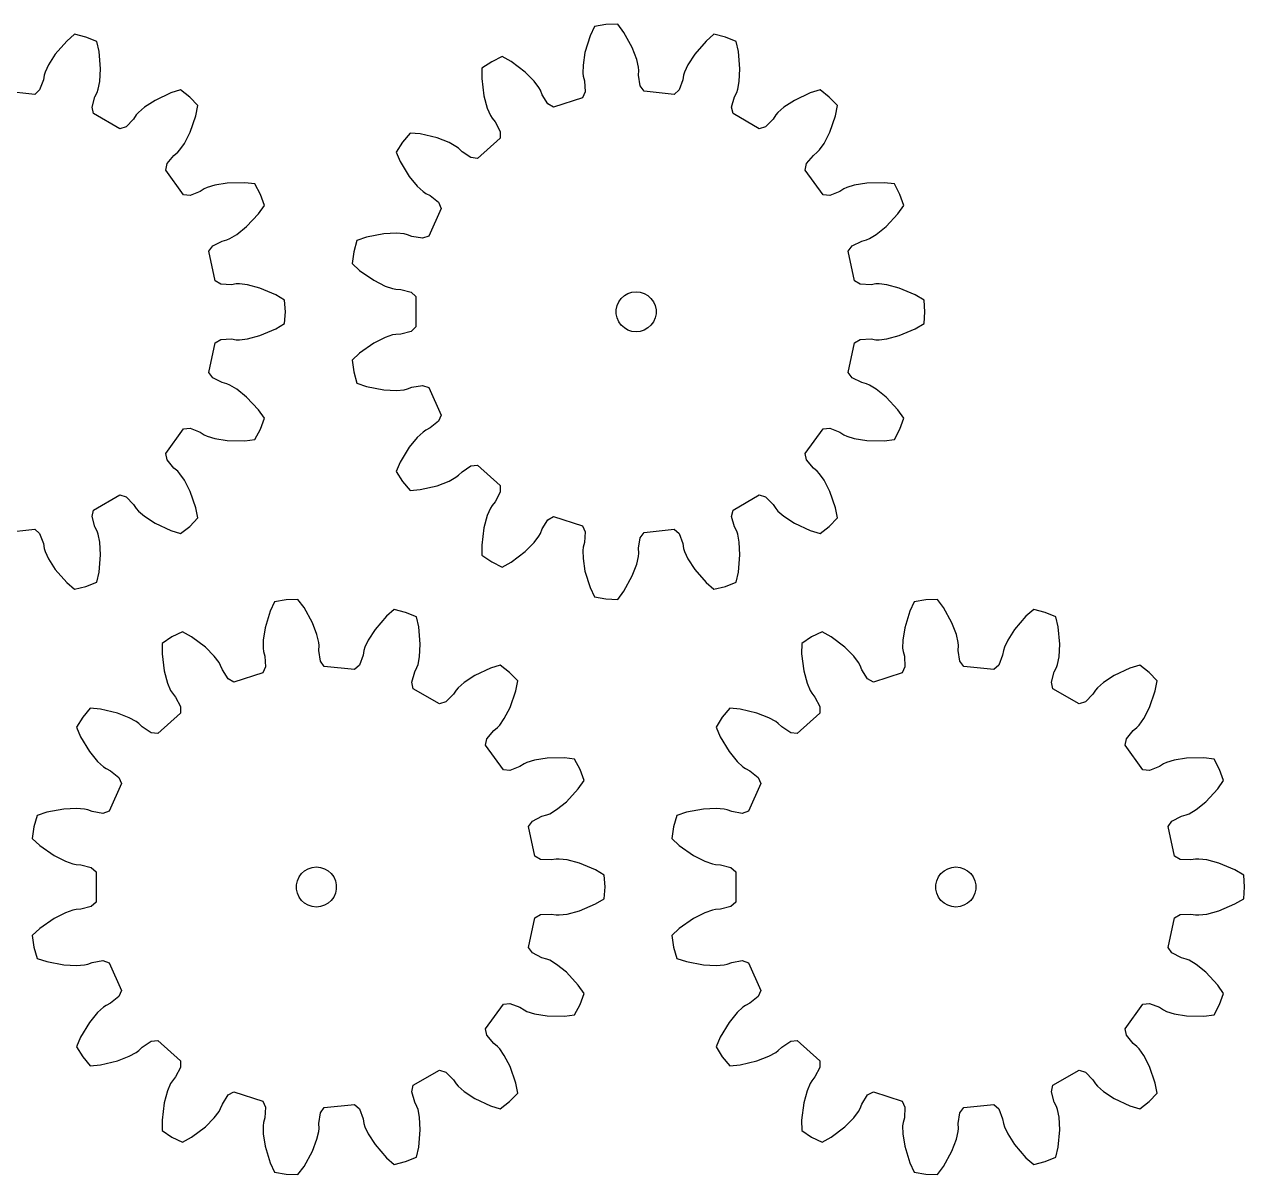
# Model space of a CAD drawing. Extents: x 0 to 187, y 0 to 216.
# Drawn here: x 95.3 to 186.8, y 0 to 86.2 of the extents above; entities that cross this region are included whole.
import ezdxf

# ---------------------------------------------------------------- set-up
doc = ezdxf.new("R2010")
doc.units = 0

msp = doc.modelspace()

# ---------------------------------------------------------------- linework, layer by layer
for p, q in [((138.014, 86.045), (137.69, 85.347)), ((138.882, 86.198), (138.014, 86.045)), ((139.762, 86.229), (138.882, 86.198)), ((140.225, 85.613), (139.762, 86.229)), ((99.038, 85.471), (98.458, 84.964)), ((99.893, 85.257), (99.038, 85.471)), ((100.71, 84.927), (99.893, 85.257)), ((137.69, 85.347), (137.312, 84.101)), ((140.853, 84.473), (140.225, 85.613)), ((146.978, 85.471), (146.398, 84.964)), ((147.833, 85.257), (146.978, 85.471)), ((148.65, 84.927), (147.833, 85.257)), ((98.458, 84.964), (97.606, 83.98)), ((100.882, 84.177), (100.71, 84.927)), ((100.993, 82.879), (100.882, 84.177)), ((141.192, 83.586), (140.853, 84.473)), ((146.398, 84.964), (145.546, 83.98)), ((148.822, 84.177), (148.65, 84.927)), ((148.932, 82.879), (148.822, 84.177)), ((97.606, 83.98), (97.09, 83.183)), ((130.322, 83.417), (129.591, 82.924)), ((131.114, 83.803), (130.322, 83.417)), ((131.786, 83.428), (131.114, 83.803)), ((132.825, 82.643), (131.786, 83.428)), ((137.312, 84.101), (137.165, 83.163)), ((141.325, 83.005), (141.192, 83.586)), ((145.546, 83.98), (145.03, 83.183)), ((96.769, 82.409), (96.712, 82.047)), ((96.84, 82.642), (96.769, 82.409)), ((97.09, 83.183), (96.84, 82.642)), ((100.941, 81.932), (100.993, 82.879)), ((129.591, 82.924), (129.579, 82.154)), ((133.494, 81.97), (132.825, 82.643)), ((137.165, 83.163), (137.156, 82.567)), ((137.156, 82.567), (137.186, 82.325)), ((137.186, 82.325), (137.282, 81.972)), ((141.345, 82.763), (141.325, 83.005)), ((141.325, 82.397), (141.345, 82.763)), ((141.444, 81.604), (141.325, 82.397)), ((144.709, 82.409), (144.652, 82.047)), ((144.779, 82.642), (144.709, 82.409)), ((145.03, 83.183), (144.779, 82.642)), ((148.881, 81.932), (148.932, 82.879)), ((96.712, 82.047), (96.431, 81.297)), ((100.826, 81.347), (100.941, 81.932)), ((129.579, 82.154), (129.741, 80.862)), ((133.852, 81.493), (133.494, 81.97)), ((133.97, 81.28), (133.852, 81.493)), ((137.282, 81.972), (137.33, 81.172)), ((141.737, 81.202), (141.444, 81.604)), ((144.652, 82.047), (144.371, 81.297)), ((148.766, 81.347), (148.881, 81.932)), ((96.062, 80.964), (93.797, 81.202)), ((96.431, 81.297), (96.062, 80.964)), ((100.366, 80.018), (100.579, 80.791)), ((100.579, 80.791), (100.746, 81.117)), ((100.746, 81.117), (100.826, 81.347)), ((105.078, 80.52), (104.284, 80.002)), ((106.257, 81.073), (105.078, 80.52)), ((106.993, 81.3), (106.257, 81.073)), ((107.688, 80.757), (106.993, 81.3)), ((108.3, 80.123), (107.688, 80.757)), ((129.741, 80.862), (129.988, 79.946)), ((134.1, 80.938), (133.97, 81.28)), ((134.531, 80.262), (134.1, 80.938)), ((137.128, 80.718), (134.962, 80.014)), ((137.33, 81.172), (137.128, 80.718)), ((144.001, 80.964), (141.737, 81.202)), ((144.371, 81.297), (144.001, 80.964)), ((148.305, 80.018), (148.519, 80.791)), ((148.519, 80.791), (148.686, 81.117)), ((148.686, 81.117), (148.766, 81.347)), ((153.018, 80.52), (152.223, 80.002)), ((154.197, 81.073), (153.018, 80.52)), ((154.933, 81.3), (154.197, 81.073)), ((155.628, 80.757), (154.933, 81.3)), ((156.24, 80.123), (155.628, 80.757)), ((100.469, 79.532), (100.366, 80.018)), ((103.834, 79.61), (103.675, 79.426)), ((104.284, 80.002), (103.834, 79.61)), ((108.151, 79.368), (108.3, 80.123)), ((129.988, 79.946), (130.222, 79.398)), ((134.962, 80.014), (134.531, 80.262)), ((148.409, 79.532), (148.305, 80.018)), ((151.774, 79.61), (151.615, 79.426)), ((152.223, 80.002), (151.774, 79.61)), ((156.091, 79.368), (156.24, 80.123)), ((102.441, 78.394), (100.469, 79.532)), ((103.476, 79.118), (102.914, 78.547)), ((103.675, 79.426), (103.476, 79.118)), ((107.725, 78.137), (108.151, 79.368)), ((130.222, 79.398), (130.348, 79.189)), ((130.348, 79.189), (130.579, 78.905)), ((130.579, 78.905), (130.949, 78.194)), ((150.381, 78.394), (148.409, 79.532)), ((151.416, 79.118), (150.854, 78.547)), ((151.615, 79.426), (151.416, 79.118)), ((155.665, 78.137), (156.091, 79.368)), ((102.914, 78.547), (102.441, 78.394)), ((107.292, 77.293), (107.725, 78.137)), ((124.199, 78.069), (123.633, 77.394)), ((124.966, 78.001), (124.199, 78.069)), ((126.234, 77.705), (124.966, 78.001)), ((130.949, 78.194), (130.948, 77.697)), ((150.854, 78.547), (150.381, 78.394)), ((155.232, 77.293), (155.665, 78.137)), ((106.949, 76.805), (107.292, 77.293)), ((123.633, 77.394), (123.166, 76.647)), ((127.12, 77.363), (126.234, 77.705)), ((127.641, 77.073), (127.12, 77.363)), ((127.835, 76.926), (127.641, 77.073)), ((128.093, 76.667), (127.835, 76.926)), ((130.948, 77.697), (129.256, 76.173)), ((154.889, 76.805), (155.232, 77.293)), ((105.988, 75.779), (106.498, 76.397)), ((106.498, 76.397), (106.783, 76.627)), ((106.783, 76.627), (106.949, 76.805)), ((123.166, 76.647), (123.468, 75.939)), ((123.468, 75.939), (124.141, 74.824)), ((128.762, 76.225), (128.093, 76.667)), ((129.256, 76.173), (128.762, 76.225)), ((153.928, 75.779), (154.438, 76.397)), ((154.438, 76.397), (154.723, 76.627)), ((154.723, 76.627), (154.889, 76.805)), ((105.886, 75.293), (105.988, 75.779)), ((107.224, 73.45), (105.886, 75.293)), ((153.825, 75.293), (153.928, 75.779)), ((155.164, 73.45), (153.825, 75.293)), ((109.561, 74.17), (108.991, 73.995)), ((110.498, 74.32), (109.561, 74.17)), ((111.8, 74.346), (110.498, 74.32)), ((112.564, 74.254), (111.8, 74.346)), ((112.978, 73.476), (112.564, 74.254)), ((124.141, 74.824), (124.74, 74.088)), ((157.501, 74.17), (156.931, 73.995)), ((158.438, 74.32), (157.501, 74.17)), ((159.74, 74.346), (158.438, 74.32)), ((160.504, 74.254), (159.74, 74.346)), ((160.918, 73.476), (160.504, 74.254)), ((107.718, 73.398), (107.224, 73.45)), ((108.464, 73.691), (107.718, 73.398)), ((108.771, 73.891), (108.464, 73.691)), ((108.991, 73.995), (108.771, 73.891)), ((113.28, 72.648), (112.978, 73.476)), ((124.74, 74.088), (125.177, 73.682)), ((125.177, 73.682), (125.377, 73.543)), ((125.377, 73.543), (125.703, 73.377)), ((125.703, 73.377), (126.33, 72.878)), ((155.658, 73.398), (155.164, 73.45)), ((156.404, 73.691), (155.658, 73.398)), ((156.711, 73.891), (156.404, 73.691)), ((156.931, 73.995), (156.711, 73.891)), ((161.219, 72.648), (160.918, 73.476)), ((112.836, 72.018), (113.28, 72.648)), ((126.532, 72.424), (125.606, 70.344)), ((126.33, 72.878), (126.532, 72.424)), ((160.776, 72.018), (161.219, 72.648)), ((111.947, 71.067), (112.836, 72.018)), ((159.886, 71.067), (160.776, 72.018)), ((110.696, 70.165), (111.208, 70.471)), ((111.208, 70.471), (111.947, 71.067)), ((122.222, 70.514), (120.944, 70.268)), ((123.17, 70.562), (122.222, 70.514)), ((123.764, 70.509), (123.17, 70.562)), ((124.001, 70.453), (123.764, 70.509)), ((124.343, 70.321), (124.001, 70.453)), ((158.636, 70.165), (159.148, 70.471)), ((159.148, 70.471), (159.886, 71.067)), ((109.109, 69.216), (109.401, 69.619)), ((109.401, 69.619), (110.118, 69.977)), ((110.118, 69.977), (110.472, 70.071)), ((110.472, 70.071), (110.696, 70.165)), ((120.215, 70.019), (119.972, 69.172)), ((120.944, 70.268), (120.215, 70.019)), ((125.133, 70.19), (124.343, 70.321)), ((125.606, 70.344), (125.133, 70.19)), ((157.049, 69.216), (157.341, 69.619)), ((157.341, 69.619), (158.058, 69.977)), ((158.058, 69.977), (158.412, 70.071)), ((158.412, 70.071), (158.636, 70.165)), ((109.583, 66.989), (109.109, 69.216)), ((119.972, 69.172), (119.849, 68.299)), ((157.522, 66.989), (157.049, 69.216)), ((119.849, 68.299), (120.414, 67.775)), ((120.414, 67.775), (121.482, 67.031)), ((110.013, 66.74), (109.583, 66.989)), ((121.482, 67.031), (122.328, 66.602)), ((157.953, 66.74), (157.522, 66.989)), ((110.813, 66.705), (110.013, 66.74)), ((111.175, 66.763), (110.813, 66.705)), ((111.418, 66.768), (111.175, 66.763)), ((112.01, 66.696), (111.418, 66.768)), ((112.927, 66.452), (112.01, 66.696)), ((114.127, 65.946), (112.927, 66.452)), ((114.788, 65.551), (114.127, 65.946)), ((122.328, 66.602), (122.892, 66.409)), ((122.892, 66.409), (123.131, 66.363)), ((123.131, 66.363), (123.497, 66.344)), ((123.497, 66.344), (124.273, 66.143)), ((124.273, 66.143), (124.642, 65.81)), ((140.029, 65.675), (140.262, 65.885)), ((140.262, 65.885), (140.534, 66.042)), ((140.534, 66.042), (140.832, 66.139)), ((140.832, 66.139), (141.144, 66.172)), ((141.144, 66.172), (141.456, 66.139)), ((141.456, 66.139), (141.754, 66.042)), ((141.754, 66.042), (142.026, 65.885)), ((142.026, 65.885), (142.259, 65.675)), ((158.753, 66.705), (157.953, 66.74)), ((159.115, 66.763), (158.753, 66.705)), ((159.358, 66.768), (159.115, 66.763)), ((159.95, 66.696), (159.358, 66.768)), ((160.867, 66.452), (159.95, 66.696)), ((162.067, 65.946), (160.867, 66.452)), ((162.728, 65.551), (162.067, 65.946)), ((114.849, 64.672), (114.788, 65.551)), ((124.642, 65.81), (124.642, 63.533)), ((139.652, 64.829), (139.718, 65.135)), ((139.718, 65.135), (139.845, 65.422)), ((139.845, 65.422), (140.029, 65.675)), ((142.259, 65.675), (142.443, 65.422)), ((142.443, 65.422), (142.571, 65.135)), ((142.571, 65.135), (142.636, 64.829)), ((162.789, 64.672), (162.728, 65.551)), ((114.788, 63.793), (114.849, 64.672)), ((139.652, 64.515), (139.652, 64.829)), ((139.718, 64.208), (139.652, 64.515)), ((139.845, 63.922), (139.718, 64.208)), ((142.571, 64.208), (142.443, 63.922)), ((142.636, 64.515), (142.571, 64.208)), ((142.636, 64.829), (142.636, 64.515)), ((162.728, 63.793), (162.789, 64.672)), ((112.927, 62.891), (114.127, 63.397)), ((114.127, 63.397), (114.788, 63.793)), ((124.273, 63.2), (123.497, 62.999)), ((124.642, 63.533), (124.273, 63.2)), ((140.029, 63.668), (139.845, 63.922)), ((140.262, 63.458), (140.029, 63.668)), ((140.534, 63.301), (140.262, 63.458)), ((140.832, 63.205), (140.534, 63.301)), ((141.144, 63.172), (140.832, 63.205)), ((141.456, 63.205), (141.144, 63.172)), ((141.754, 63.301), (141.456, 63.205)), ((142.026, 63.458), (141.754, 63.301)), ((142.259, 63.668), (142.026, 63.458)), ((142.443, 63.922), (142.259, 63.668)), ((160.867, 62.891), (162.067, 63.397)), ((162.067, 63.397), (162.728, 63.793)), ((109.109, 60.127), (109.583, 62.354)), ((109.583, 62.354), (110.013, 62.603)), ((110.013, 62.603), (110.813, 62.639)), ((110.813, 62.639), (111.175, 62.581)), ((111.175, 62.581), (111.418, 62.576)), ((111.418, 62.576), (112.01, 62.647)), ((112.01, 62.647), (112.927, 62.891)), ((121.482, 62.313), (120.414, 61.568)), ((122.328, 62.742), (121.482, 62.313)), ((122.892, 62.935), (122.328, 62.742)), ((123.131, 62.981), (122.892, 62.935)), ((123.497, 62.999), (123.131, 62.981)), ((157.049, 60.127), (157.522, 62.354)), ((157.522, 62.354), (157.953, 62.603)), ((157.953, 62.603), (158.753, 62.639)), ((158.753, 62.639), (159.115, 62.581)), ((159.115, 62.581), (159.358, 62.576)), ((159.358, 62.576), (159.95, 62.647)), ((159.95, 62.647), (160.867, 62.891)), ((120.414, 61.568), (119.849, 61.044)), ((119.849, 61.044), (119.972, 60.171)), ((109.401, 59.725), (109.109, 60.127)), ((110.118, 59.367), (109.401, 59.725)), ((119.972, 60.171), (120.215, 59.324)), ((157.341, 59.725), (157.049, 60.127)), ((158.058, 59.367), (157.341, 59.725)), ((110.472, 59.273), (110.118, 59.367)), ((110.696, 59.178), (110.472, 59.273)), ((111.208, 58.872), (110.696, 59.178)), ((111.947, 58.276), (111.208, 58.872)), ((120.215, 59.324), (120.944, 59.075)), ((120.944, 59.075), (122.222, 58.829)), ((122.222, 58.829), (123.17, 58.782)), ((123.17, 58.782), (123.764, 58.835)), ((123.764, 58.835), (124.001, 58.89)), ((124.001, 58.89), (124.343, 59.022)), ((124.343, 59.022), (125.133, 59.154)), ((125.133, 59.154), (125.606, 59)), ((125.606, 59), (126.532, 56.92)), ((158.412, 59.273), (158.058, 59.367)), ((158.636, 59.178), (158.412, 59.273)), ((159.148, 58.872), (158.636, 59.178)), ((159.886, 58.276), (159.148, 58.872)), ((112.836, 57.326), (111.947, 58.276)), ((160.776, 57.326), (159.886, 58.276)), ((113.28, 56.696), (112.836, 57.326)), ((126.532, 56.92), (126.33, 56.465)), ((161.219, 56.696), (160.776, 57.326)), ((105.886, 54.051), (107.224, 55.893)), ((107.224, 55.893), (107.718, 55.946)), ((107.718, 55.946), (108.464, 55.652)), ((112.564, 55.09), (112.978, 55.868)), ((112.978, 55.868), (113.28, 56.696)), ((125.377, 55.801), (125.177, 55.661)), ((125.703, 55.966), (125.377, 55.801)), ((126.33, 56.465), (125.703, 55.966)), ((153.825, 54.051), (155.164, 55.893)), ((155.164, 55.893), (155.658, 55.946)), ((155.658, 55.946), (156.404, 55.652)), ((160.504, 55.09), (160.918, 55.868)), ((160.918, 55.868), (161.219, 56.696)), ((108.464, 55.652), (108.771, 55.452)), ((108.771, 55.452), (108.991, 55.349)), ((108.991, 55.349), (109.561, 55.173)), ((109.561, 55.173), (110.498, 55.023)), ((110.498, 55.023), (111.8, 54.998)), ((111.8, 54.998), (112.564, 55.09)), ((124.74, 55.256), (124.141, 54.519)), ((125.177, 55.661), (124.74, 55.256)), ((156.404, 55.652), (156.711, 55.452)), ((156.711, 55.452), (156.931, 55.349)), ((156.931, 55.349), (157.501, 55.173)), ((157.501, 55.173), (158.438, 55.023)), ((158.438, 55.023), (159.74, 54.998)), ((159.74, 54.998), (160.504, 55.09)), ((105.988, 53.565), (105.886, 54.051)), ((124.141, 54.519), (123.468, 53.405)), ((153.928, 53.565), (153.825, 54.051)), ((106.498, 52.946), (105.988, 53.565)), ((123.468, 53.405), (123.166, 52.696)), ((128.093, 52.677), (128.762, 53.119)), ((128.762, 53.119), (129.256, 53.17)), ((129.256, 53.17), (130.948, 51.646)), ((154.438, 52.946), (153.928, 53.565)), ((106.783, 52.716), (106.498, 52.946)), ((106.949, 52.538), (106.783, 52.716)), ((107.292, 52.051), (106.949, 52.538)), ((123.166, 52.696), (123.633, 51.949)), ((127.12, 51.98), (127.641, 52.27)), ((127.641, 52.27), (127.835, 52.417)), ((127.835, 52.417), (128.093, 52.677)), ((154.723, 52.716), (154.438, 52.946)), ((154.889, 52.538), (154.723, 52.716)), ((155.232, 52.051), (154.889, 52.538)), ((107.725, 51.206), (107.292, 52.051)), ((123.633, 51.949), (124.199, 51.274)), ((124.199, 51.274), (124.966, 51.343)), ((124.966, 51.343), (126.234, 51.638)), ((126.234, 51.638), (127.12, 51.98)), ((130.948, 51.646), (130.949, 51.149)), ((155.665, 51.206), (155.232, 52.051)), ((100.469, 49.811), (102.441, 50.95)), ((102.441, 50.95), (102.914, 50.797)), ((102.914, 50.797), (103.476, 50.226)), ((108.151, 49.976), (107.725, 51.206)), ((130.579, 50.438), (130.348, 50.154)), ((130.949, 51.149), (130.579, 50.438)), ((148.409, 49.811), (150.381, 50.95)), ((150.381, 50.95), (150.854, 50.797)), ((150.854, 50.797), (151.416, 50.226)), ((156.091, 49.976), (155.665, 51.206)), ((100.366, 49.325), (100.469, 49.811)), ((103.476, 50.226), (103.675, 49.918)), ((103.675, 49.918), (103.834, 49.734)), ((103.834, 49.734), (104.284, 49.342)), ((108.3, 49.22), (108.151, 49.976)), ((129.988, 49.398), (129.741, 48.481)), ((130.222, 49.946), (129.988, 49.398)), ((130.348, 50.154), (130.222, 49.946)), ((148.305, 49.325), (148.409, 49.811)), ((151.416, 50.226), (151.615, 49.918)), ((151.615, 49.918), (151.774, 49.734)), ((151.774, 49.734), (152.223, 49.342)), ((156.24, 49.22), (156.091, 49.976)), ((100.579, 48.553), (100.366, 49.325)), ((100.746, 48.227), (100.579, 48.553)), ((104.284, 49.342), (105.078, 48.823)), ((105.078, 48.823), (106.257, 48.271)), ((106.993, 48.044), (107.688, 48.586)), ((107.688, 48.586), (108.3, 49.22)), ((129.741, 48.481), (129.579, 47.189)), ((134.1, 48.406), (134.531, 49.081)), ((134.531, 49.081), (134.962, 49.329)), ((134.962, 49.329), (137.128, 48.625)), ((137.128, 48.625), (137.33, 48.172)), ((148.519, 48.553), (148.305, 49.325)), ((148.686, 48.227), (148.519, 48.553)), ((152.223, 49.342), (153.018, 48.823)), ((153.018, 48.823), (154.197, 48.271)), ((154.933, 48.044), (155.628, 48.586)), ((155.628, 48.586), (156.24, 49.22)), ((93.797, 48.141), (96.062, 48.379)), ((96.062, 48.379), (96.431, 48.047)), ((96.431, 48.047), (96.712, 47.297)), ((100.826, 47.997), (100.746, 48.227)), ((100.941, 47.412), (100.826, 47.997)), ((106.257, 48.271), (106.993, 48.044)), ((133.494, 47.373), (133.852, 47.85)), ((133.852, 47.85), (133.97, 48.063)), ((133.97, 48.063), (134.1, 48.406)), ((137.33, 48.172), (137.282, 47.372)), ((141.325, 46.947), (141.444, 47.739)), ((141.444, 47.739), (141.737, 48.141)), ((141.737, 48.141), (144.001, 48.379)), ((144.001, 48.379), (144.371, 48.047)), ((144.371, 48.047), (144.652, 47.297)), ((148.766, 47.997), (148.686, 48.227)), ((148.881, 47.412), (148.766, 47.997)), ((154.197, 48.271), (154.933, 48.044)), ((96.712, 47.297), (96.769, 46.934)), ((96.769, 46.934), (96.84, 46.702)), ((96.84, 46.702), (97.09, 46.161)), ((100.993, 46.464), (100.941, 47.412)), ((129.579, 47.189), (129.591, 46.419)), ((131.786, 45.915), (132.825, 46.701)), ((132.825, 46.701), (133.494, 47.373)), ((137.186, 47.018), (137.156, 46.777)), ((137.156, 46.777), (137.165, 46.181)), ((137.282, 47.372), (137.186, 47.018)), ((141.345, 46.581), (141.325, 46.947)), ((144.652, 47.297), (144.709, 46.934)), ((144.709, 46.934), (144.779, 46.702)), ((144.779, 46.702), (145.03, 46.161)), ((148.932, 46.464), (148.881, 47.412)), ((97.09, 46.161), (97.606, 45.364)), ((100.882, 45.167), (100.993, 46.464)), ((129.591, 46.419), (130.322, 45.927)), ((130.322, 45.927), (131.114, 45.54)), ((131.114, 45.54), (131.786, 45.915)), ((137.165, 46.181), (137.312, 45.243)), ((140.853, 44.871), (141.192, 45.757)), ((141.192, 45.757), (141.325, 46.339)), ((141.325, 46.339), (141.345, 46.581)), ((145.03, 46.161), (145.546, 45.364)), ((148.822, 45.167), (148.932, 46.464)), ((97.606, 45.364), (98.458, 44.379)), ((100.71, 44.416), (100.882, 45.167)), ((137.312, 45.243), (137.69, 43.997)), ((140.225, 43.731), (140.853, 44.871)), ((145.546, 45.364), (146.398, 44.379)), ((148.65, 44.416), (148.822, 45.167)), ((98.458, 44.379), (99.038, 43.873)), ((99.038, 43.873), (99.893, 44.086)), ((99.893, 44.086), (100.71, 44.416)), ((137.69, 43.997), (138.014, 43.298)), ((146.398, 44.379), (146.978, 43.873)), ((146.978, 43.873), (147.833, 44.086)), ((147.833, 44.086), (148.65, 44.416)), ((114.912, 43.084), (114.044, 42.931)), ((115.792, 43.115), (114.912, 43.084)), ((116.255, 42.498), (115.792, 43.115)), ((138.014, 43.298), (138.882, 43.145)), ((138.882, 43.145), (139.762, 43.115)), ((139.762, 43.115), (140.225, 43.731)), ((162.852, 43.084), (161.984, 42.931)), ((163.732, 43.115), (162.852, 43.084)), ((164.194, 42.498), (163.732, 43.115)), ((113.72, 42.232), (113.342, 40.986)), ((114.044, 42.931), (113.72, 42.232)), ((116.883, 41.358), (116.255, 42.498)), ((123.008, 42.356), (122.428, 41.85)), ((123.863, 42.143), (123.008, 42.356)), ((124.68, 41.813), (123.863, 42.143)), ((161.66, 42.232), (161.282, 40.986)), ((161.984, 42.931), (161.66, 42.232)), ((164.823, 41.358), (164.194, 42.498)), ((170.948, 42.356), (170.368, 41.85)), ((171.803, 42.143), (170.948, 42.356)), ((172.62, 41.813), (171.803, 42.143)), ((117.222, 40.472), (116.883, 41.358)), ((122.428, 41.85), (121.576, 40.865)), ((124.852, 41.062), (124.68, 41.813)), ((165.162, 40.472), (164.823, 41.358)), ((170.368, 41.85), (169.515, 40.865)), ((172.791, 41.062), (172.62, 41.813)), ((106.352, 40.302), (105.621, 39.81)), ((107.144, 40.689), (106.352, 40.302)), ((107.817, 40.314), (107.144, 40.689)), ((108.855, 39.528), (107.817, 40.314)), ((113.342, 40.986), (113.195, 40.048)), ((117.355, 39.89), (117.222, 40.472)), ((121.576, 40.865), (121.06, 40.068)), ((124.962, 39.765), (124.852, 41.062)), ((154.292, 40.302), (153.561, 39.81)), ((155.084, 40.689), (154.292, 40.302)), ((155.756, 40.314), (155.084, 40.689)), ((156.795, 39.528), (155.756, 40.314)), ((161.282, 40.986), (161.135, 40.048)), ((165.294, 39.89), (165.162, 40.472)), ((169.515, 40.865), (169, 40.068)), ((172.902, 39.765), (172.791, 41.062)), ((105.621, 39.81), (105.609, 39.04)), ((109.524, 38.856), (108.855, 39.528)), ((113.195, 40.048), (113.186, 39.452)), ((113.186, 39.452), (113.216, 39.211)), ((117.375, 39.648), (117.355, 39.89)), ((117.355, 39.282), (117.375, 39.648)), ((120.81, 39.527), (120.739, 39.295)), ((121.06, 40.068), (120.81, 39.527)), ((124.911, 38.817), (124.962, 39.765)), ((153.561, 39.81), (153.549, 39.04)), ((157.464, 38.856), (156.795, 39.528)), ((161.135, 40.048), (161.126, 39.452)), ((161.126, 39.452), (161.156, 39.211)), ((165.315, 39.648), (165.294, 39.89)), ((165.295, 39.282), (165.315, 39.648)), ((168.749, 39.527), (168.679, 39.295)), ((169, 40.068), (168.749, 39.527)), ((172.851, 38.817), (172.902, 39.765)), ((105.609, 39.04), (105.771, 37.748)), ((109.882, 38.379), (109.524, 38.856)), ((113.216, 39.211), (113.312, 38.857)), ((113.312, 38.857), (113.36, 38.057)), ((117.474, 38.49), (117.355, 39.282)), ((117.767, 38.088), (117.474, 38.49)), ((120.682, 38.932), (120.401, 38.182)), ((120.739, 39.295), (120.682, 38.932)), ((124.796, 38.232), (124.911, 38.817)), ((153.549, 39.04), (153.71, 37.748)), ((157.822, 38.379), (157.464, 38.856)), ((161.156, 39.211), (161.252, 38.857)), ((161.252, 38.857), (161.3, 38.057)), ((165.414, 38.49), (165.295, 39.282)), ((165.707, 38.088), (165.414, 38.49)), ((168.622, 38.932), (168.341, 38.182)), ((168.679, 39.295), (168.622, 38.932)), ((172.736, 38.232), (172.851, 38.817)), ((105.771, 37.748), (106.018, 36.831)), ((110, 38.166), (109.882, 38.379)), ((110.13, 37.823), (110, 38.166)), ((110.561, 37.148), (110.13, 37.823)), ((113.158, 37.604), (110.992, 36.9)), ((113.36, 38.057), (113.158, 37.604)), ((120.032, 37.85), (117.767, 38.088)), ((120.401, 38.182), (120.032, 37.85)), ((124.335, 36.904), (124.549, 37.676)), ((124.549, 37.676), (124.716, 38.002)), ((124.716, 38.002), (124.796, 38.232)), ((130.227, 37.958), (129.048, 37.406)), ((130.963, 38.185), (130.227, 37.958)), ((131.658, 37.643), (130.963, 38.185)), ((132.27, 37.009), (131.658, 37.643)), ((153.71, 37.748), (153.958, 36.831)), ((157.94, 38.166), (157.822, 38.379)), ((158.07, 37.823), (157.94, 38.166)), ((158.501, 37.148), (158.07, 37.823)), ((161.097, 37.604), (158.932, 36.9)), ((161.3, 38.057), (161.097, 37.604)), ((167.971, 37.85), (165.707, 38.088)), ((168.341, 38.182), (167.971, 37.85)), ((172.275, 36.904), (172.489, 37.676)), ((172.489, 37.676), (172.656, 38.002)), ((172.656, 38.002), (172.736, 38.232)), ((178.167, 37.958), (176.988, 37.406)), ((178.903, 38.185), (178.167, 37.958)), ((179.597, 37.643), (178.903, 38.185)), ((180.21, 37.009), (179.597, 37.643)), ((106.018, 36.831), (106.252, 36.283)), ((110.992, 36.9), (110.561, 37.148)), ((124.439, 36.418), (124.335, 36.904)), ((128.253, 36.887), (127.804, 36.495)), ((129.048, 37.406), (128.253, 36.887)), ((132.121, 36.253), (132.27, 37.009)), ((153.958, 36.831), (154.192, 36.283)), ((158.932, 36.9), (158.501, 37.148)), ((172.379, 36.418), (172.275, 36.904)), ((176.193, 36.887), (175.744, 36.495)), ((176.988, 37.406), (176.193, 36.887)), ((180.061, 36.253), (180.21, 37.009)), ((106.252, 36.283), (106.378, 36.075)), ((106.378, 36.075), (106.609, 35.791)), ((106.609, 35.791), (106.979, 35.08)), ((126.411, 35.279), (124.439, 36.418)), ((127.446, 36.003), (126.884, 35.432)), ((127.645, 36.311), (127.446, 36.003)), ((127.804, 36.495), (127.645, 36.311)), ((131.695, 35.023), (132.121, 36.253)), ((154.192, 36.283), (154.318, 36.075)), ((154.318, 36.075), (154.549, 35.791)), ((154.549, 35.791), (154.919, 35.08)), ((174.351, 35.279), (172.379, 36.418)), ((175.386, 36.003), (174.824, 35.432)), ((175.585, 36.311), (175.386, 36.003)), ((175.744, 36.495), (175.585, 36.311)), ((179.635, 35.023), (180.061, 36.253)), ((100.229, 34.955), (99.663, 34.28)), ((100.997, 34.886), (100.229, 34.955)), ((102.265, 34.591), (100.997, 34.886)), ((106.979, 35.08), (106.978, 34.583)), ((126.884, 35.432), (126.411, 35.279)), ((131.262, 34.178), (131.695, 35.023)), ((148.169, 34.955), (147.603, 34.28)), ((148.936, 34.886), (148.169, 34.955)), ((150.204, 34.591), (148.936, 34.886)), ((154.919, 35.08), (154.918, 34.583)), ((174.824, 35.432), (174.351, 35.279)), ((179.202, 34.178), (179.635, 35.023)), ((99.663, 34.28), (99.196, 33.533)), ((103.15, 34.249), (102.265, 34.591)), ((103.671, 33.959), (103.15, 34.249)), ((103.865, 33.812), (103.671, 33.959)), ((106.978, 34.583), (105.286, 33.059)), ((130.919, 33.691), (131.262, 34.178)), ((147.603, 34.28), (147.136, 33.533)), ((151.09, 34.249), (150.204, 34.591)), ((151.611, 33.959), (151.09, 34.249)), ((151.805, 33.812), (151.611, 33.959)), ((154.918, 34.583), (153.226, 33.059)), ((178.859, 33.691), (179.202, 34.178)), ((99.196, 33.533), (99.498, 32.824)), ((104.123, 33.552), (103.865, 33.812)), ((104.792, 33.11), (104.123, 33.552)), ((105.286, 33.059), (104.792, 33.11)), ((129.958, 32.664), (130.468, 33.283)), ((130.468, 33.283), (130.753, 33.513)), ((130.753, 33.513), (130.919, 33.691)), ((147.136, 33.533), (147.438, 32.824)), ((152.063, 33.552), (151.805, 33.812)), ((152.732, 33.11), (152.063, 33.552)), ((153.226, 33.059), (152.732, 33.11)), ((177.898, 32.664), (178.407, 33.283)), ((178.407, 33.283), (178.693, 33.513)), ((178.693, 33.513), (178.859, 33.691)), ((99.498, 32.824), (100.171, 31.71)), ((129.856, 32.178), (129.958, 32.664)), ((131.194, 30.336), (129.856, 32.178)), ((147.438, 32.824), (148.111, 31.71)), ((177.795, 32.178), (177.898, 32.664)), ((179.134, 30.336), (177.795, 32.178)), ((100.171, 31.71), (100.77, 30.973)), ((134.468, 31.206), (133.531, 31.056)), ((135.77, 31.231), (134.468, 31.206)), ((136.534, 31.139), (135.77, 31.231)), ((136.948, 30.361), (136.534, 31.139)), ((148.111, 31.71), (148.71, 30.973)), ((182.408, 31.206), (181.471, 31.056)), ((183.709, 31.231), (182.408, 31.206)), ((184.474, 31.139), (183.709, 31.231)), ((184.888, 30.361), (184.474, 31.139)), ((100.77, 30.973), (101.207, 30.568)), ((101.207, 30.568), (101.407, 30.428)), ((101.407, 30.428), (101.733, 30.263)), ((101.733, 30.263), (102.36, 29.764)), ((131.688, 30.283), (131.194, 30.336)), ((132.434, 30.577), (131.688, 30.283)), ((132.741, 30.777), (132.434, 30.577)), ((132.961, 30.88), (132.741, 30.777)), ((133.531, 31.056), (132.961, 30.88)), ((137.249, 29.533), (136.948, 30.361)), ((148.71, 30.973), (149.147, 30.568)), ((149.147, 30.568), (149.346, 30.428)), ((149.346, 30.428), (149.673, 30.263)), ((149.673, 30.263), (150.3, 29.764)), ((179.628, 30.283), (179.134, 30.336)), ((180.374, 30.577), (179.628, 30.283)), ((180.681, 30.777), (180.374, 30.577)), ((180.901, 30.88), (180.681, 30.777)), ((181.471, 31.056), (180.901, 30.88)), ((185.189, 29.533), (184.888, 30.361)), ((102.562, 29.309), (101.636, 27.229)), ((102.36, 29.764), (102.562, 29.309)), ((136.806, 28.903), (137.249, 29.533)), ((150.502, 29.309), (149.576, 27.229)), ((150.3, 29.764), (150.502, 29.309)), ((184.746, 28.903), (185.189, 29.533)), ((135.916, 27.953), (136.806, 28.903)), ((183.856, 27.953), (184.746, 28.903)), ((99.2, 27.447), (98.252, 27.4)), ((99.794, 27.394), (99.2, 27.447)), ((135.178, 27.357), (135.916, 27.953)), ((147.14, 27.447), (146.192, 27.4)), ((147.734, 27.394), (147.14, 27.447)), ((183.117, 27.357), (183.856, 27.953)), ((96.245, 26.905), (96.002, 26.058)), ((96.974, 27.154), (96.245, 26.905)), ((98.252, 27.4), (96.974, 27.154)), ((100.031, 27.339), (99.794, 27.394)), ((100.373, 27.207), (100.031, 27.339)), ((101.163, 27.075), (100.373, 27.207)), ((101.636, 27.229), (101.163, 27.075)), ((133.371, 26.504), (134.088, 26.862)), ((134.088, 26.862), (134.442, 26.956)), ((134.442, 26.956), (134.666, 27.051)), ((134.666, 27.051), (135.178, 27.357)), ((144.185, 26.905), (143.942, 26.058)), ((144.914, 27.154), (144.185, 26.905)), ((146.192, 27.4), (144.914, 27.154)), ((147.971, 27.339), (147.734, 27.394)), ((148.313, 27.207), (147.971, 27.339)), ((149.103, 27.075), (148.313, 27.207)), ((149.576, 27.229), (149.103, 27.075)), ((181.311, 26.504), (182.027, 26.862)), ((182.027, 26.862), (182.382, 26.956)), ((182.382, 26.956), (182.606, 27.051)), ((182.606, 27.051), (183.117, 27.357)), ((96.002, 26.058), (95.88, 25.185)), ((133.079, 26.102), (133.371, 26.504)), ((133.552, 23.875), (133.079, 26.102)), ((143.942, 26.058), (143.819, 25.185)), ((181.019, 26.102), (181.311, 26.504)), ((181.492, 23.875), (181.019, 26.102)), ((95.88, 25.185), (96.444, 24.661)), ((143.819, 25.185), (144.384, 24.661)), ((96.444, 24.661), (97.512, 23.916)), ((97.512, 23.916), (98.358, 23.487)), ((133.983, 23.626), (133.552, 23.875)), ((144.384, 24.661), (145.452, 23.916)), ((145.452, 23.916), (146.298, 23.487)), ((181.922, 23.626), (181.492, 23.875)), ((98.358, 23.487), (98.923, 23.294)), ((98.923, 23.294), (99.162, 23.248)), ((99.162, 23.248), (99.528, 23.23)), ((99.528, 23.23), (100.303, 23.029)), ((100.303, 23.029), (100.672, 22.696)), ((116.293, 22.771), (116.564, 22.928)), ((116.564, 22.928), (116.862, 23.024)), ((116.862, 23.024), (117.174, 23.057)), ((117.174, 23.057), (117.486, 23.024)), ((117.486, 23.024), (117.784, 22.928)), ((117.784, 22.928), (118.056, 22.771)), ((134.783, 23.59), (133.983, 23.626)), ((135.145, 23.648), (134.783, 23.59)), ((135.388, 23.653), (135.145, 23.648)), ((135.98, 23.582), (135.388, 23.653)), ((136.897, 23.338), (135.98, 23.582)), ((138.097, 22.832), (136.897, 23.338)), ((146.298, 23.487), (146.862, 23.294)), ((146.862, 23.294), (147.101, 23.248)), ((147.101, 23.248), (147.467, 23.23)), ((147.467, 23.23), (148.243, 23.029)), ((148.243, 23.029), (148.612, 22.696)), ((164.232, 22.771), (164.504, 22.928)), ((164.504, 22.928), (164.802, 23.024)), ((164.802, 23.024), (165.114, 23.057)), ((165.114, 23.057), (165.426, 23.024)), ((165.426, 23.024), (165.724, 22.928)), ((165.724, 22.928), (165.996, 22.771)), ((182.723, 23.59), (181.922, 23.626)), ((183.085, 23.648), (182.723, 23.59)), ((183.328, 23.653), (183.085, 23.648)), ((183.92, 23.582), (183.328, 23.653)), ((184.837, 23.338), (183.92, 23.582)), ((186.037, 22.832), (184.837, 23.338)), ((100.672, 22.696), (100.672, 20.419)), ((115.682, 21.714), (115.748, 22.021)), ((115.748, 22.021), (115.875, 22.307)), ((115.875, 22.307), (116.06, 22.561)), ((116.06, 22.561), (116.293, 22.771)), ((118.056, 22.771), (118.289, 22.561)), ((118.289, 22.561), (118.473, 22.307)), ((118.473, 22.307), (118.601, 22.021)), ((118.601, 22.021), (118.666, 21.714)), ((138.758, 22.436), (138.097, 22.832)), ((138.819, 21.557), (138.758, 22.436)), ((148.612, 22.696), (148.612, 20.419)), ((163.622, 21.714), (163.687, 22.021)), ((163.687, 22.021), (163.815, 22.307)), ((163.815, 22.307), (163.999, 22.561)), ((163.999, 22.561), (164.232, 22.771)), ((165.996, 22.771), (166.229, 22.561)), ((166.229, 22.561), (166.413, 22.307)), ((166.413, 22.307), (166.541, 22.021)), ((166.541, 22.021), (166.606, 21.714)), ((186.698, 22.436), (186.037, 22.832)), ((186.759, 21.557), (186.698, 22.436)), ((115.682, 21.4), (115.682, 21.714)), ((115.748, 21.094), (115.682, 21.4)), ((115.875, 20.807), (115.748, 21.094)), ((118.601, 21.094), (118.473, 20.807)), ((118.666, 21.4), (118.601, 21.094)), ((118.666, 21.714), (118.666, 21.4)), ((138.758, 20.678), (138.819, 21.557)), ((163.622, 21.4), (163.622, 21.714)), ((163.687, 21.094), (163.622, 21.4)), ((163.815, 20.807), (163.687, 21.094)), ((166.541, 21.094), (166.413, 20.807)), ((166.606, 21.4), (166.541, 21.094)), ((166.606, 21.714), (166.606, 21.4)), ((186.698, 20.678), (186.759, 21.557)), ((100.672, 20.419), (100.303, 20.086)), ((116.06, 20.554), (115.875, 20.807)), ((116.293, 20.344), (116.06, 20.554)), ((116.564, 20.187), (116.293, 20.344)), ((116.862, 20.09), (116.564, 20.187)), ((117.784, 20.187), (117.486, 20.09)), ((118.056, 20.344), (117.784, 20.187)), ((118.289, 20.554), (118.056, 20.344)), ((118.473, 20.807), (118.289, 20.554)), ((136.897, 19.777), (138.097, 20.283)), ((138.097, 20.283), (138.758, 20.678)), ((148.612, 20.419), (148.243, 20.086)), ((163.999, 20.554), (163.815, 20.807)), ((164.232, 20.344), (163.999, 20.554)), ((164.504, 20.187), (164.232, 20.344)), ((164.802, 20.09), (164.504, 20.187)), ((165.724, 20.187), (165.426, 20.09)), ((165.996, 20.344), (165.724, 20.187)), ((166.229, 20.554), (165.996, 20.344)), ((166.413, 20.807), (166.229, 20.554)), ((184.837, 19.777), (186.037, 20.283)), ((186.037, 20.283), (186.698, 20.678)), ((98.358, 19.627), (97.512, 19.198)), ((98.923, 19.82), (98.358, 19.627)), ((99.162, 19.866), (98.923, 19.82)), ((99.528, 19.885), (99.162, 19.866)), ((100.303, 20.086), (99.528, 19.885)), ((117.174, 20.057), (116.862, 20.09)), ((117.486, 20.09), (117.174, 20.057)), ((133.079, 17.013), (133.552, 19.24)), ((133.552, 19.24), (133.983, 19.489)), ((133.983, 19.489), (134.783, 19.524)), ((134.783, 19.524), (135.145, 19.466)), ((135.145, 19.466), (135.388, 19.461)), ((135.388, 19.461), (135.98, 19.533)), ((135.98, 19.533), (136.897, 19.777)), ((146.298, 19.627), (145.452, 19.198)), ((146.862, 19.82), (146.298, 19.627)), ((147.101, 19.866), (146.862, 19.82)), ((147.467, 19.885), (147.101, 19.866)), ((148.243, 20.086), (147.467, 19.885)), ((165.114, 20.057), (164.802, 20.09)), ((165.426, 20.09), (165.114, 20.057)), ((181.019, 17.013), (181.492, 19.24)), ((181.492, 19.24), (181.922, 19.489)), ((181.922, 19.489), (182.723, 19.524)), ((182.723, 19.524), (183.085, 19.466)), ((183.085, 19.466), (183.328, 19.461)), ((183.328, 19.461), (183.92, 19.533)), ((183.92, 19.533), (184.837, 19.777)), ((96.444, 18.454), (95.88, 17.93)), ((97.512, 19.198), (96.444, 18.454)), ((144.384, 18.454), (143.819, 17.93)), ((145.452, 19.198), (144.384, 18.454)), ((95.88, 17.93), (96.002, 17.057)), ((143.819, 17.93), (143.942, 17.057)), ((96.002, 17.057), (96.245, 16.21)), ((133.371, 16.61), (133.079, 17.013)), ((134.088, 16.252), (133.371, 16.61)), ((143.942, 17.057), (144.185, 16.21)), ((181.311, 16.61), (181.019, 17.013)), ((182.027, 16.252), (181.311, 16.61)), ((96.245, 16.21), (96.974, 15.961)), ((96.974, 15.961), (98.252, 15.715)), ((98.252, 15.715), (99.2, 15.667)), ((99.2, 15.667), (99.794, 15.72)), ((99.794, 15.72), (100.031, 15.776)), ((100.031, 15.776), (100.373, 15.908)), ((100.373, 15.908), (101.163, 16.039)), ((101.163, 16.039), (101.636, 15.885)), ((101.636, 15.885), (102.562, 13.805)), ((134.442, 16.158), (134.088, 16.252)), ((134.666, 16.064), (134.442, 16.158)), ((135.178, 15.758), (134.666, 16.064)), ((135.916, 15.162), (135.178, 15.758)), ((144.185, 16.21), (144.914, 15.961)), ((144.914, 15.961), (146.192, 15.715)), ((146.192, 15.715), (147.14, 15.667)), ((147.14, 15.667), (147.734, 15.72)), ((147.734, 15.72), (147.971, 15.776)), ((147.971, 15.776), (148.313, 15.908)), ((148.313, 15.908), (149.103, 16.039)), ((149.103, 16.039), (149.576, 15.885)), ((149.576, 15.885), (150.502, 13.805)), ((182.382, 16.158), (182.027, 16.252)), ((182.606, 16.064), (182.382, 16.158)), ((183.117, 15.758), (182.606, 16.064)), ((183.856, 15.162), (183.117, 15.758)), ((136.806, 14.211), (135.916, 15.162)), ((184.746, 14.211), (183.856, 15.162)), ((102.562, 13.805), (102.36, 13.351)), ((137.249, 13.581), (136.806, 14.211)), ((150.502, 13.805), (150.3, 13.351)), ((185.189, 13.581), (184.746, 14.211)), ((101.733, 12.852), (101.407, 12.686)), ((102.36, 13.351), (101.733, 12.852)), ((131.194, 12.779), (131.688, 12.831)), ((131.688, 12.831), (132.434, 12.538)), ((136.948, 12.753), (137.249, 13.581)), ((149.673, 12.852), (149.346, 12.686)), ((150.3, 13.351), (149.673, 12.852)), ((179.134, 12.779), (179.628, 12.831)), ((179.628, 12.831), (180.374, 12.538)), ((184.888, 12.753), (185.189, 13.581)), ((100.77, 12.141), (100.171, 11.405)), ((101.207, 12.547), (100.77, 12.141)), ((101.407, 12.686), (101.207, 12.547)), ((129.856, 10.936), (131.194, 12.779)), ((132.434, 12.538), (132.741, 12.338)), ((132.741, 12.338), (132.961, 12.234)), ((132.961, 12.234), (133.531, 12.059)), ((133.531, 12.059), (134.468, 11.909)), ((134.468, 11.909), (135.77, 11.883)), ((135.77, 11.883), (136.534, 11.975)), ((136.534, 11.975), (136.948, 12.753)), ((148.71, 12.141), (148.111, 11.405)), ((149.147, 12.547), (148.71, 12.141)), ((149.346, 12.686), (149.147, 12.547)), ((177.795, 10.936), (179.134, 12.779)), ((180.374, 12.538), (180.681, 12.338)), ((180.681, 12.338), (180.901, 12.234)), ((180.901, 12.234), (181.471, 12.059)), ((181.471, 12.059), (182.408, 11.909)), ((182.408, 11.909), (183.709, 11.883)), ((183.709, 11.883), (184.474, 11.975)), ((184.474, 11.975), (184.888, 12.753)), ((100.171, 11.405), (99.498, 10.29)), ((148.111, 11.405), (147.438, 10.29)), ((99.498, 10.29), (99.196, 9.582)), ((129.958, 10.45), (129.856, 10.936)), ((130.468, 9.832), (129.958, 10.45)), ((147.438, 10.29), (147.136, 9.582)), ((177.898, 10.45), (177.795, 10.936)), ((178.407, 9.832), (177.898, 10.45)), ((99.196, 9.582), (99.663, 8.835)), ((103.15, 8.866), (103.671, 9.156)), ((103.671, 9.156), (103.865, 9.303)), ((103.865, 9.303), (104.123, 9.562)), ((104.123, 9.562), (104.792, 10.004)), ((104.792, 10.004), (105.286, 10.056)), ((105.286, 10.056), (106.978, 8.532)), ((130.753, 9.602), (130.468, 9.832)), ((130.919, 9.424), (130.753, 9.602)), ((131.262, 8.936), (130.919, 9.424)), ((147.136, 9.582), (147.603, 8.835)), ((151.09, 8.866), (151.611, 9.156)), ((151.611, 9.156), (151.805, 9.303)), ((151.805, 9.303), (152.063, 9.562)), ((152.063, 9.562), (152.732, 10.004)), ((152.732, 10.004), (153.226, 10.056)), ((153.226, 10.056), (154.918, 8.532)), ((178.693, 9.602), (178.407, 9.832)), ((178.859, 9.424), (178.693, 9.602)), ((179.202, 8.936), (178.859, 9.424)), ((99.663, 8.835), (100.229, 8.16)), ((100.997, 8.228), (102.265, 8.524)), ((102.265, 8.524), (103.15, 8.866)), ((106.978, 8.532), (106.979, 8.035)), ((131.695, 8.092), (131.262, 8.936)), ((147.603, 8.835), (148.169, 8.16)), ((148.936, 8.228), (150.204, 8.524)), ((150.204, 8.524), (151.09, 8.866)), ((154.918, 8.532), (154.919, 8.035)), ((179.635, 8.092), (179.202, 8.936)), ((100.229, 8.16), (100.997, 8.228)), ((106.609, 7.324), (106.378, 7.04)), ((106.979, 8.035), (106.609, 7.324)), ((124.439, 6.697), (126.411, 7.835)), ((126.411, 7.835), (126.884, 7.682)), ((126.884, 7.682), (127.446, 7.111)), ((132.121, 6.861), (131.695, 8.092)), ((148.169, 8.16), (148.936, 8.228)), ((154.549, 7.324), (154.318, 7.04)), ((154.919, 8.035), (154.549, 7.324)), ((172.379, 6.697), (174.351, 7.835)), ((174.351, 7.835), (174.824, 7.682)), ((174.824, 7.682), (175.386, 7.111)), ((180.061, 6.861), (179.635, 8.092)), ((106.252, 6.831), (106.018, 6.283)), ((106.378, 7.04), (106.252, 6.831)), ((124.335, 6.211), (124.439, 6.697)), ((127.446, 7.111), (127.645, 6.803)), ((127.645, 6.803), (127.804, 6.619)), ((127.804, 6.619), (128.253, 6.227)), ((132.27, 6.106), (132.121, 6.861)), ((154.192, 6.831), (153.958, 6.283)), ((154.318, 7.04), (154.192, 6.831)), ((172.275, 6.211), (172.379, 6.697)), ((175.386, 7.111), (175.585, 6.803)), ((175.585, 6.803), (175.744, 6.619)), ((175.744, 6.619), (176.193, 6.227)), ((180.21, 6.106), (180.061, 6.861)), ((106.018, 6.283), (105.771, 5.367)), ((110.13, 5.291), (110.561, 5.967)), ((110.561, 5.967), (110.992, 6.215)), ((110.992, 6.215), (113.158, 5.511)), ((113.158, 5.511), (113.36, 5.057)), ((124.549, 5.438), (124.335, 6.211)), ((128.253, 6.227), (129.048, 5.709)), ((129.048, 5.709), (130.227, 5.156)), ((131.658, 5.472), (132.27, 6.106)), ((153.958, 6.283), (153.71, 5.367)), ((158.07, 5.291), (158.501, 5.967)), ((158.501, 5.967), (158.932, 6.215)), ((158.932, 6.215), (161.097, 5.511)), ((161.097, 5.511), (161.3, 5.057)), ((172.489, 5.438), (172.275, 6.211)), ((176.193, 6.227), (176.988, 5.709)), ((176.988, 5.709), (178.167, 5.156)), ((179.597, 5.472), (180.21, 6.106)), ((105.771, 5.367), (105.609, 4.075)), ((109.524, 4.259), (109.882, 4.736)), ((109.882, 4.736), (110, 4.949)), ((110, 4.949), (110.13, 5.291)), ((113.36, 5.057), (113.312, 4.257)), ((117.355, 3.832), (117.474, 4.625)), ((117.474, 4.625), (117.767, 5.027)), ((117.767, 5.027), (120.032, 5.265)), ((120.032, 5.265), (120.401, 4.932)), ((120.401, 4.932), (120.682, 4.182)), ((124.716, 5.112), (124.549, 5.438)), ((124.796, 4.882), (124.716, 5.112)), ((124.911, 4.297), (124.796, 4.882)), ((130.227, 5.156), (130.963, 4.929)), ((130.963, 4.929), (131.658, 5.472)), ((153.71, 5.367), (153.549, 4.075)), ((157.464, 4.259), (157.822, 4.736)), ((157.822, 4.736), (157.94, 4.949)), ((157.94, 4.949), (158.07, 5.291)), ((161.3, 5.057), (161.252, 4.257)), ((165.295, 3.832), (165.414, 4.625)), ((165.414, 4.625), (165.707, 5.027)), ((165.707, 5.027), (167.971, 5.265)), ((167.971, 5.265), (168.341, 4.932)), ((168.341, 4.932), (168.622, 4.182)), ((172.656, 5.112), (172.489, 5.438)), ((172.736, 4.882), (172.656, 5.112)), ((172.851, 4.297), (172.736, 4.882)), ((178.167, 5.156), (178.903, 4.929)), ((178.903, 4.929), (179.597, 5.472)), ((105.609, 4.075), (105.621, 3.305)), ((108.855, 3.586), (109.524, 4.259)), ((113.216, 3.904), (113.186, 3.662)), ((113.186, 3.662), (113.195, 3.066)), ((113.312, 4.257), (113.216, 3.904)), ((117.375, 3.466), (117.355, 3.832)), ((120.682, 4.182), (120.739, 3.82)), ((120.739, 3.82), (120.81, 3.587)), ((124.962, 3.35), (124.911, 4.297)), ((153.549, 4.075), (153.561, 3.305)), ((156.795, 3.586), (157.464, 4.259)), ((161.156, 3.904), (161.126, 3.662)), ((161.126, 3.662), (161.135, 3.066)), ((161.252, 4.257), (161.156, 3.904)), ((165.315, 3.466), (165.295, 3.832)), ((168.622, 4.182), (168.679, 3.82)), ((168.679, 3.82), (168.749, 3.587)), ((172.902, 3.35), (172.851, 4.297)), ((105.621, 3.305), (106.352, 2.812)), ((106.352, 2.812), (107.144, 2.426)), ((107.144, 2.426), (107.817, 2.801)), ((107.817, 2.801), (108.855, 3.586)), ((113.195, 3.066), (113.342, 2.128)), ((117.222, 2.643), (117.355, 3.224)), ((117.355, 3.224), (117.375, 3.466)), ((120.81, 3.587), (121.06, 3.046)), ((121.06, 3.046), (121.576, 2.249)), ((124.852, 2.052), (124.962, 3.35)), ((153.561, 3.305), (154.292, 2.812)), ((154.292, 2.812), (155.084, 2.426)), ((155.084, 2.426), (155.756, 2.801)), ((155.756, 2.801), (156.795, 3.586)), ((161.135, 3.066), (161.282, 2.128)), ((165.162, 2.643), (165.294, 3.224)), ((165.294, 3.224), (165.315, 3.466)), ((168.749, 3.587), (169, 3.046)), ((169, 3.046), (169.515, 2.249)), ((172.791, 2.052), (172.902, 3.35)), ((113.342, 2.128), (113.72, 0.882)), ((116.883, 1.756), (117.222, 2.643)), ((121.576, 2.249), (122.428, 1.265)), ((124.68, 1.302), (124.852, 2.052)), ((161.282, 2.128), (161.66, 0.882)), ((164.823, 1.756), (165.162, 2.643)), ((169.515, 2.249), (170.368, 1.265)), ((172.62, 1.302), (172.791, 2.052)), ((116.255, 0.616), (116.883, 1.756)), ((122.428, 1.265), (123.008, 0.758)), ((123.008, 0.758), (123.863, 0.972)), ((123.863, 0.972), (124.68, 1.302)), ((164.194, 0.616), (164.823, 1.756)), ((170.368, 1.265), (170.948, 0.758)), ((170.948, 0.758), (171.803, 0.972)), ((171.803, 0.972), (172.62, 1.302)), ((113.72, 0.882), (114.044, 0.184)), ((114.044, 0.184), (114.912, 0.031)), ((114.912, 0.031), (115.792, 0)), ((115.792, 0), (116.255, 0.616)), ((161.66, 0.882), (161.984, 0.184)), ((161.984, 0.184), (162.852, 0.031)), ((162.852, 0.031), (163.732, 0)), ((163.732, 0), (164.194, 0.616))]:
    msp.add_line(p, q)

doc.saveas('drawing.dxf')
